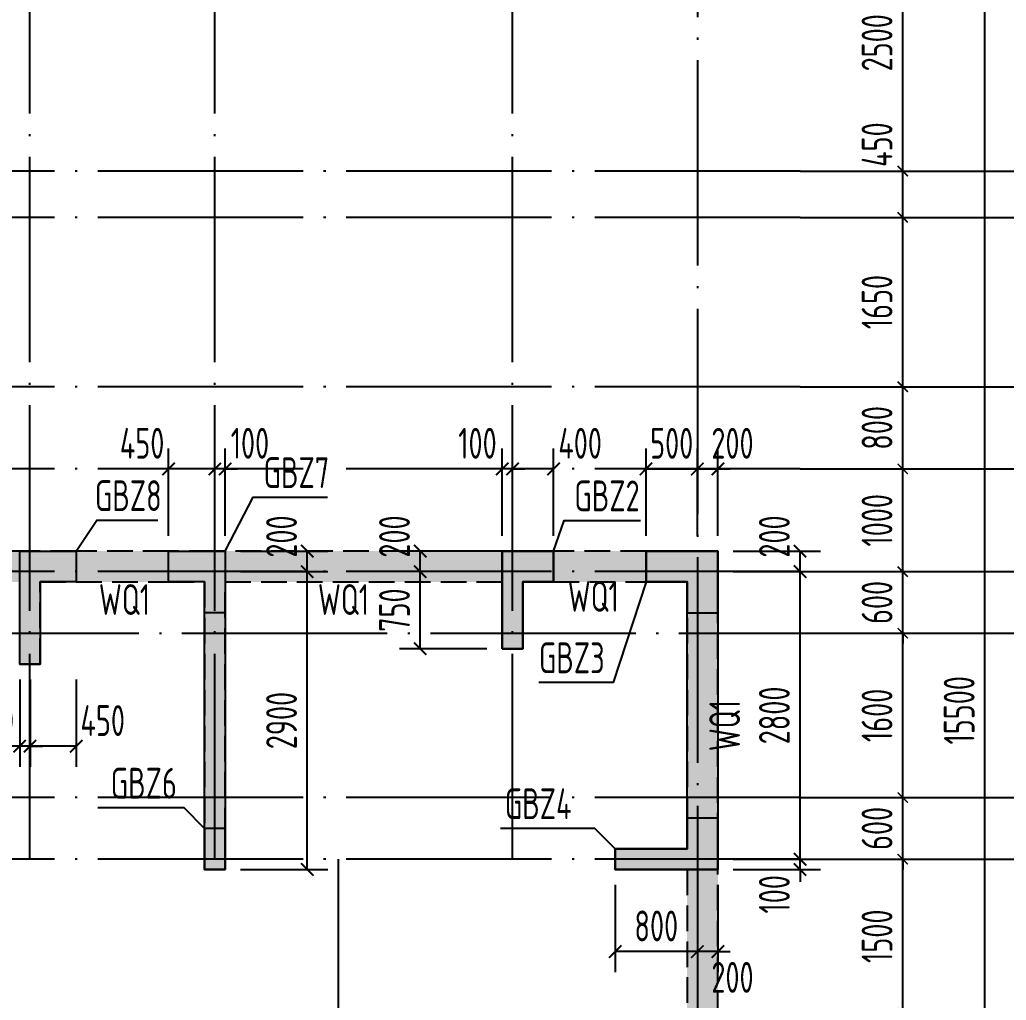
# Model space of a CAD drawing. Extents: x -1058961 to 23600, y -449123 to 2751847.
# Drawn here: x -402360 to -392751, y 27163 to 36710 of the extents above; entities that cross this region are included whole.
import ezdxf
from ezdxf.enums import TextEntityAlignment as Align

# ---------------------------------------------------------------- set-up
doc = ezdxf.new("R2010")
doc.units = 0
doc.header["$LTSCALE"] = 1000
doc.linetypes.add('DASH', pattern=[0.35, 0.25, -0.1])
doc.linetypes.add('DOTE', pattern=[2.42, 2, -0.2, 0.02, -0.2])
doc.layers.get('0').update_dxf_attribs({"linetype": 'CONTINUOUS'})
doc.layers.get('DEFPOINTS').update_dxf_attribs({"linetype": 'CONTINUOUS'})
for name, color, linetype in [('A-AXIS', 1, 'CONTINUOUS'), ('A-DOTE', 10, 'DOTE'), ('COLU_DE_TEXT', 7, 'CONTINUOUS'), ('LABEL', 1, 'CONTINUOUS'), ('S-Q墙填充', 252, 'CONTINUOUS'), ('S-Q墙实线', 6, 'CONTINUOUS'), ('S-Q墙标注', 3, 'CONTINUOUS'), ('S-Q墙虚线', 6, 'DASH'), ('S-X详图填充', 252, 'CONTINUOUS'), ('S-X详图实线', 4, 'CONTINUOUS'), ('S-Y一般标注', 3, 'CONTINUOUS')]:
    doc.layers.add(name, color=color, linetype=linetype)
doc.styles.add('TSSD_DIMENSION', font='Tssdeng.shx', dxfattribs={"width": 0.7, "bigfont": 'tssdchn.shx'})
doc.styles.add('TSSD_REIN', font='tssdeng.shx', dxfattribs={"width": 0.7, "height": 300, "bigfont": 'tssdchn.shx'})
doc.styles.add('结构文字', font='zstxt.shx', dxfattribs={"width": 0.7, "bigfont": 'zshz.shx'})
doc.dimstyles.new('STRUCK', dxfattribs={"dimtxt": 400, "dimasz": 121, "dimexe": 200, "dimexo": 150, "dimgap": 115, "dimtad": 1, "dimdec": 0, "dimdsep": 46, "dimtxsty": '结构文字', "dimblk": 'ARCHTICK', "dimcen": 400, "dimclrd": 3, "dimclre": 3, "dimclrt": 7, "dimadec": 0, "dimazin": 0, "dimtfac": 1, "dimtdec": 0, "dimtix": 1, "dimtmove": 2, "dimatfit": 3, "dimldrblk": '_DIMX', "dimfxl": 0, "dimtolj": 1, "dimtzin": 0, "dimarcsym": 0})
doc.dimstyles.new('TSSD_100_100', dxfattribs={"dimtxt": 300, "dimasz": 100, "dimexe": 100, "dimexo": 250, "dimgap": 100, "dimtad": 1, "dimdec": 0, "dimzin": 0, "dimdsep": 46, "dimtxsty": 'TSSD_DIMENSION', "dimblk": 'ARCHTICK', "dimcen": 0, "dimdle": 100, "dimclrt": 7, "dimadec": 0, "dimazin": 0, "dimtfac": 1, "dimtdec": 0, "dimtix": 1, "dimtmove": 2, "dimatfit": 3, "dimldrblk": 'ARCHTICK', "dimfxl": 0, "dimtolj": 1, "dimtzin": 0, "dimarcsym": 0})

# ---------------------------------------------------------------- blocks, each defined once
blk = doc.blocks.new('_ArchTick')
at = {"color": 0, "linetype": 'ByBlock', "const_width": 0.15}
blk.add_lwpolyline([(-0.5, -0.5), (0.5, 0.5)], dxfattribs=at)
blk = doc.blocks.new('*D3182')
at = {"layer": 'DEFPOINTS', "color": 0}
for p in [(55600, 10900), (56600, 10900), (55600, 9400)]:
    blk.add_point(p, dxfattribs=at)
at = {"layer": 'S-Y一般标注', "color": 0, "lineweight": -2}
for p, q in [((56600, 9300), (56600, 11000)), ((55850, 10900), (56700, 10900)), ((55850, 9400), (56700, 9400))]:
    blk.add_line(p, q, dxfattribs=at)
at = {"layer": 'S-Y一般标注', "color": 0, "lineweight": -2, "xscale": 100, "yscale": 100, "zscale": 100}
for p, rotation in [((56600, 10900), 90), ((56600, 9400), 270)]:
    blk.add_blockref('_ArchTick', p, dxfattribs=dict(at, rotation=rotation))
at = {"layer": 'S-Y一般标注', "color": 7, "insert": (56350, 10150), "char_height": 300, "attachment_point": 5, "rotation": 90, "style": 'TSSD_DIMENSION'}
blk.add_mtext('\\A1;1500', dxfattribs=at)
blk = doc.blocks.new('*D3183')
at = {"layer": 'DEFPOINTS', "color": 0}
for p in [(55600, 11500), (56600, 11500), (55600, 10900)]:
    blk.add_point(p, dxfattribs=at)
at = {"layer": 'S-Y一般标注', "color": 0, "lineweight": -2}
for p, q in [((56600, 11500), (56600, 11600)), ((55850, 11500), (56700, 11500)), ((56600, 10900), (56600, 11500)), ((55850, 10900), (56700, 10900)), ((56600, 10900), (56600, 10800))]:
    blk.add_line(p, q, dxfattribs=at)
at = {"layer": 'S-Y一般标注', "color": 0, "lineweight": -2, "xscale": 100, "yscale": 100, "zscale": 100}
for p, rotation in [((56600, 11500), 270), ((56600, 10900), 90)]:
    blk.add_blockref('_ArchTick', p, dxfattribs=dict(at, rotation=rotation))
at = {"layer": 'S-Y一般标注', "color": 7, "insert": (56350, 11200), "char_height": 300, "attachment_point": 5, "rotation": 90, "style": 'TSSD_DIMENSION'}
blk.add_mtext('\\A1;600', dxfattribs=at)
blk = doc.blocks.new('*D3184')
at = {"layer": 'DEFPOINTS', "color": 0}
for p in [(55600, 13100.3), (56600, 13100.3), (55600, 11500)]:
    blk.add_point(p, dxfattribs=at)
at = {"layer": 'S-Y一般标注', "color": 0, "lineweight": -2}
for p, q in [((56600, 11400), (56600, 13200.3)), ((55850, 13100.3), (56700, 13100.3)), ((55850, 11500), (56700, 11500))]:
    blk.add_line(p, q, dxfattribs=at)
at = {"layer": 'S-Y一般标注', "color": 0, "lineweight": -2, "xscale": 100, "yscale": 100, "zscale": 100}
for p, rotation in [((56600, 13100.3), 90), ((56600, 11500), 270)]:
    blk.add_blockref('_ArchTick', p, dxfattribs=dict(at, rotation=rotation))
at = {"layer": 'S-Y一般标注', "color": 7, "insert": (56350, 12300.2), "char_height": 300, "attachment_point": 5, "rotation": 90, "style": 'TSSD_DIMENSION'}
blk.add_mtext('\\A1;1600', dxfattribs=at)
blk = doc.blocks.new('*D3185')
at = {"layer": 'DEFPOINTS', "color": 0}
for p in [(55600, 13700), (56600, 13700), (55600, 13100.3)]:
    blk.add_point(p, dxfattribs=at)
at = {"layer": 'S-Y一般标注', "color": 0, "lineweight": -2}
for p, q in [((56600, 13700), (56600, 13800)), ((55850, 13700), (56700, 13700)), ((56600, 13100.3), (56600, 13700)), ((55850, 13100.3), (56700, 13100.3)), ((56600, 13100.3), (56600, 13000.3))]:
    blk.add_line(p, q, dxfattribs=at)
at = {"layer": 'S-Y一般标注', "color": 0, "lineweight": -2, "xscale": 100, "yscale": 100, "zscale": 100}
for p, rotation in [((56600, 13700), 270), ((56600, 13100.3), 90)]:
    blk.add_blockref('_ArchTick', p, dxfattribs=dict(at, rotation=rotation))
at = {"layer": 'S-Y一般标注', "color": 7, "insert": (56350, 13400.2), "char_height": 300, "attachment_point": 5, "rotation": 90, "style": 'TSSD_DIMENSION'}
blk.add_mtext('\\A1;600', dxfattribs=at)
blk = doc.blocks.new('*D3186')
at = {"layer": 'DEFPOINTS', "color": 0}
for p in [(55600, 14700), (56600, 14700), (55600, 13700)]:
    blk.add_point(p, dxfattribs=at)
at = {"layer": 'S-Y一般标注', "color": 0, "lineweight": -2}
for p, q in [((56600, 13600), (56600, 14800)), ((55850, 14700), (56700, 14700)), ((55850, 13700), (56700, 13700))]:
    blk.add_line(p, q, dxfattribs=at)
at = {"layer": 'S-Y一般标注', "color": 0, "lineweight": -2, "xscale": 100, "yscale": 100, "zscale": 100}
for p, rotation in [((56600, 14700), 90), ((56600, 13700), 270)]:
    blk.add_blockref('_ArchTick', p, dxfattribs=dict(at, rotation=rotation))
at = {"layer": 'S-Y一般标注', "color": 7, "insert": (56350, 14200), "char_height": 300, "attachment_point": 5, "rotation": 90, "style": 'TSSD_DIMENSION'}
blk.add_mtext('\\A1;1000', dxfattribs=at)
blk = doc.blocks.new('*D3187')
at = {"layer": 'DEFPOINTS', "color": 0}
for p in [(55600, 20100), (57400, 20100), (55600, 4600)]:
    blk.add_point(p, dxfattribs=at)
at = {"layer": 'S-Y一般标注', "color": 0, "lineweight": -2}
for p, q in [((57400, 4500), (57400, 20200)), ((55850, 20100), (57500, 20100)), ((55850, 4600), (57500, 4600))]:
    blk.add_line(p, q, dxfattribs=at)
at = {"layer": 'S-Y一般标注', "color": 0, "lineweight": -2, "xscale": 100, "yscale": 100, "zscale": 100}
for p, rotation in [((57400, 20100), 90), ((57400, 4600), 270)]:
    blk.add_blockref('_ArchTick', p, dxfattribs=dict(at, rotation=rotation))
at = {"layer": 'S-Y一般标注', "color": 7, "insert": (57150, 12350), "char_height": 300, "attachment_point": 5, "rotation": 90, "style": 'TSSD_DIMENSION'}
blk.add_mtext('\\A1;15500', dxfattribs=at)
blk = doc.blocks.new('*D3188')
at = {"layer": 'DEFPOINTS', "color": 0}
for p in [(55600, 15500), (56600, 15500), (55600, 14700)]:
    blk.add_point(p, dxfattribs=at)
at = {"layer": 'S-Y一般标注', "color": 0, "lineweight": -2}
for p, q in [((56600, 14600), (56600, 15600)), ((55850, 15500), (56700, 15500)), ((55850, 14700), (56700, 14700))]:
    blk.add_line(p, q, dxfattribs=at)
at = {"layer": 'S-Y一般标注', "color": 0, "lineweight": -2, "xscale": 100, "yscale": 100, "zscale": 100}
for p, rotation in [((56600, 15500), 90), ((56600, 14700), 270)]:
    blk.add_blockref('_ArchTick', p, dxfattribs=dict(at, rotation=rotation))
at = {"layer": 'S-Y一般标注', "color": 7, "insert": (56350, 15100), "char_height": 300, "attachment_point": 5, "rotation": 90, "style": 'TSSD_DIMENSION'}
blk.add_mtext('\\A1;800', dxfattribs=at)
blk = doc.blocks.new('*D3189')
at = {"layer": 'DEFPOINTS', "color": 0}
for p in [(55600, 17600), (56600, 17600), (55600, 17150)]:
    blk.add_point(p, dxfattribs=at)
at = {"layer": 'S-Y一般标注', "color": 0, "lineweight": -2}
for p, q in [((56600, 17050), (56600, 17700)), ((55850, 17600), (56700, 17600)), ((55850, 17150), (56700, 17150))]:
    blk.add_line(p, q, dxfattribs=at)
at = {"layer": 'S-Y一般标注', "color": 0, "lineweight": -2, "xscale": 100, "yscale": 100, "zscale": 100}
for p, rotation in [((56600, 17600), 90), ((56600, 17150), 270)]:
    blk.add_blockref('_ArchTick', p, dxfattribs=dict(at, rotation=rotation))
at = {"layer": 'S-Y一般标注', "color": 7, "insert": (56350, 17858.1), "char_height": 300, "attachment_point": 5, "rotation": 90, "style": 'TSSD_DIMENSION'}
blk.add_mtext('\\A1;450', dxfattribs=at)
blk = doc.blocks.new('*D3190')
at = {"layer": 'DEFPOINTS', "color": 0}
for p in [(55600, 20100), (56600, 20100), (55600, 17600)]:
    blk.add_point(p, dxfattribs=at)
at = {"layer": 'S-Y一般标注', "color": 0, "lineweight": -2}
for p, q in [((56600, 17500), (56600, 20200)), ((55850, 20100), (56700, 20100)), ((55850, 17600), (56700, 17600))]:
    blk.add_line(p, q, dxfattribs=at)
at = {"layer": 'S-Y一般标注', "color": 0, "lineweight": -2, "xscale": 100, "yscale": 100, "zscale": 100}
for p, rotation in [((56600, 20100), 90), ((56600, 17600), 270)]:
    blk.add_blockref('_ArchTick', p, dxfattribs=dict(at, rotation=rotation))
at = {"layer": 'S-Y一般标注', "color": 7, "insert": (56350, 18850), "char_height": 300, "attachment_point": 5, "rotation": 90, "style": 'TSSD_DIMENSION'}
blk.add_mtext('\\A1;2500', dxfattribs=at)
blk = doc.blocks.new('*D3193')
at = {"layer": 'DEFPOINTS', "color": 0}
for p in [(55600, 17150), (56600, 17150), (55600, 15500)]:
    blk.add_point(p, dxfattribs=at)
at = {"layer": 'S-Y一般标注', "color": 0, "lineweight": -2}
for p, q in [((56600, 15400), (56600, 17250)), ((55850, 17150), (56700, 17150)), ((55850, 15500), (56700, 15500))]:
    blk.add_line(p, q, dxfattribs=at)
at = {"layer": 'S-Y一般标注', "color": 0, "lineweight": -2, "xscale": 100, "yscale": 100, "zscale": 100}
for p, rotation in [((56600, 17150), 90), ((56600, 15500), 270)]:
    blk.add_blockref('_ArchTick', p, dxfattribs=dict(at, rotation=rotation))
at = {"layer": 'S-Y一般标注', "color": 7, "insert": (56350, 16325), "char_height": 300, "attachment_point": 5, "rotation": 90, "style": 'TSSD_DIMENSION'}
blk.add_mtext('\\A1;1650', dxfattribs=at)
blk = doc.blocks.new('*D2997')
at = {"layer": 'DEFPOINTS', "color": 0}
for p in [(-395559.9, 28536.1), (-394759.9, 28536.1), (-395559.9, 28436.1)]:
    blk.add_point(p, dxfattribs=at)
at = {"layer": 'S-Q墙标注', "color": 3, "lineweight": -2}
for p, q in [((-394759.9, 28536.1), (-394759.9, 28657.1)), ((-395409.9, 28536.1), (-394559.9, 28536.1)), ((-394759.9, 28436.1), (-394759.9, 28536.1)), ((-395409.9, 28436.1), (-394559.9, 28436.1)), ((-394759.9, 28436.1), (-394759.9, 28315.1))]:
    blk.add_line(p, q, dxfattribs=at)
at = {"layer": 'S-Q墙标注', "color": 3, "lineweight": -2, "xscale": 121, "yscale": 121, "zscale": 121}
for p, rotation in [((-394759.9, 28536.1), 270), ((-394759.9, 28436.1), 90)]:
    blk.add_blockref('_ArchTick', p, dxfattribs=dict(at, rotation=rotation))
at = {"layer": 'S-Q墙标注', "color": 7, "insert": (-395009.9, 28194.1), "char_height": 300, "attachment_point": 5, "rotation": 90, "style": 'TSSD_REIN'}
blk.add_mtext('\\A1;100', dxfattribs=at)
blk = doc.blocks.new('_DIMX')
blk.add_line((-150, 0), (150, 0))
at = {"const_width": 50}
blk.add_lwpolyline([(-70, -70), (70, 70)], dxfattribs=at)
blk = doc.blocks.new('*D2998')
at = {"layer": 'DEFPOINTS', "color": 0}
for p in [(-395559.9, 31336.1), (-394759.9, 31336.1), (-395559.9, 28536.1)]:
    blk.add_point(p, dxfattribs=at)
at = {"layer": 'S-Q墙标注', "color": 3, "lineweight": -2}
for p, q in [((-395409.9, 31336.1), (-394559.9, 31336.1)), ((-394759.9, 28536.1), (-394759.9, 31336.1)), ((-395409.9, 28536.1), (-394559.9, 28536.1))]:
    blk.add_line(p, q, dxfattribs=at)
at = {"layer": 'S-Q墙标注', "color": 3, "lineweight": -2, "xscale": 121, "yscale": 121, "zscale": 121}
for p, rotation in [((-394759.9, 31336.1), 90), ((-394759.9, 28536.1), 270)]:
    blk.add_blockref('_ArchTick', p, dxfattribs=dict(at, rotation=rotation))
at = {"layer": 'S-Q墙标注', "color": 7, "insert": (-395009.9, 29936.1), "char_height": 300, "attachment_point": 5, "rotation": 90, "style": 'TSSD_REIN'}
blk.add_mtext('\\A1;2800', dxfattribs=at)
blk = doc.blocks.new('*D2999')
at = {"layer": 'DEFPOINTS', "color": 0}
for p in [(-395559.9, 31536.1), (-394759.9, 31536.1), (-395559.9, 31336.1)]:
    blk.add_point(p, dxfattribs=at)
at = {"layer": 'S-Q墙标注', "color": 3, "lineweight": -2}
for p, q in [((-395409.9, 31536.1), (-394559.9, 31536.1)), ((-394759.9, 31336.1), (-394759.9, 31536.1)), ((-395409.9, 31336.1), (-394559.9, 31336.1))]:
    blk.add_line(p, q, dxfattribs=at)
at = {"layer": 'S-Q墙标注', "color": 3, "lineweight": -2, "xscale": 121, "yscale": 121, "zscale": 121}
for p, rotation in [((-394759.9, 31536.1), 90), ((-394759.9, 31336.1), 270)]:
    blk.add_blockref('_ArchTick', p, dxfattribs=dict(at, rotation=rotation))
at = {"layer": 'S-Q墙标注', "color": 7, "insert": (-395009.9, 31678), "char_height": 300, "attachment_point": 5, "rotation": 90, "style": 'TSSD_REIN'}
blk.add_mtext('\\A1;200', dxfattribs=at)
blk = doc.blocks.new('*D3000')
at = {"layer": 'DEFPOINTS', "color": 0}
for p in [(-395759.9, 28436.1), (-395559.9, 28436.1), (-395759.9, 27636.1)]:
    blk.add_point(p, dxfattribs=at)
at = {"layer": 'S-Q墙标注', "color": 3, "lineweight": -2}
for p, q in [((-395759.9, 28286.1), (-395759.9, 27436.1)), ((-395559.9, 28286.1), (-395559.9, 27436.1)), ((-395759.9, 27636.1), (-395880.9, 27636.1)), ((-395559.9, 27636.1), (-395759.9, 27636.1)), ((-395559.9, 27636.1), (-395438.9, 27636.1))]:
    blk.add_line(p, q, dxfattribs=at)
at = {"layer": 'S-Q墙标注', "color": 3, "lineweight": -2, "xscale": 121, "yscale": 121, "zscale": 121}
blk.add_blockref('_ArchTick', (-395759.9, 27636.1), dxfattribs=at)
at = {"layer": 'S-Q墙标注', "color": 3, "lineweight": -2, "xscale": 121, "yscale": 121, "zscale": 121, "rotation": 180}
blk.add_blockref('_ArchTick', (-395559.9, 27636.1), dxfattribs=at)
at = {"layer": 'S-Q墙标注', "color": 7, "insert": (-395418, 27386.1), "char_height": 300, "attachment_point": 5, "style": 'TSSD_REIN'}
blk.add_mtext('\\A1;200', dxfattribs=at)
blk = doc.blocks.new('*D3001')
at = {"layer": 'DEFPOINTS', "color": 0}
for p in [(-396559.9, 28436.1), (-395759.9, 28436.1), (-396559.9, 27636.1)]:
    blk.add_point(p, dxfattribs=at)
at = {"layer": 'S-Q墙标注', "color": 3, "lineweight": -2}
for p, q in [((-396559.9, 28286.1), (-396559.9, 27436.1)), ((-395759.9, 28286.1), (-395759.9, 27436.1)), ((-395759.9, 27636.1), (-396559.9, 27636.1))]:
    blk.add_line(p, q, dxfattribs=at)
at = {"layer": 'S-Q墙标注', "color": 3, "lineweight": -2, "xscale": 121, "yscale": 121, "zscale": 121, "rotation": 180}
blk.add_blockref('_ArchTick', (-396559.9, 27636.1), dxfattribs=at)
at = {"layer": 'S-Q墙标注', "color": 3, "lineweight": -2, "xscale": 121, "yscale": 121, "zscale": 121}
blk.add_blockref('_ArchTick', (-395759.9, 27636.1), dxfattribs=at)
at = {"layer": 'S-Q墙标注', "color": 7, "insert": (-396159.9, 27886.1), "char_height": 300, "attachment_point": 5, "style": 'TSSD_REIN'}
blk.add_mtext('\\A1;800', dxfattribs=at)
blk = doc.blocks.new('*D3004')
at = {"layer": 'DEFPOINTS', "color": 0}
for p in [(-395759.9, 32336.1), (-396259.9, 31536.1), (-395759.9, 31536.1)]:
    blk.add_point(p, dxfattribs=at)
at = {"layer": 'S-Q墙标注', "color": 3, "lineweight": -2}
for p, q in [((-396259.9, 31686.1), (-396259.9, 32536.1)), ((-395759.9, 31686.1), (-395759.9, 32536.1)), ((-396259.9, 32336.1), (-396380.9, 32336.1)), ((-396259.9, 32336.1), (-395759.9, 32336.1)), ((-395759.9, 32336.1), (-395638.9, 32336.1))]:
    blk.add_line(p, q, dxfattribs=at)
at = {"layer": 'S-Q墙标注', "color": 3, "lineweight": -2, "xscale": 121, "yscale": 121, "zscale": 121}
blk.add_blockref('_ArchTick', (-396259.9, 32336.1), dxfattribs=at)
at = {"layer": 'S-Q墙标注', "color": 3, "lineweight": -2, "xscale": 121, "yscale": 121, "zscale": 121, "rotation": 180}
blk.add_blockref('_ArchTick', (-395759.9, 32336.1), dxfattribs=at)
at = {"layer": 'S-Q墙标注', "color": 7, "insert": (-396009.9, 32586.1), "char_height": 300, "attachment_point": 5, "style": 'TSSD_REIN'}
blk.add_mtext('\\A1;500', dxfattribs=at)
blk = doc.blocks.new('*D3005')
at = {"layer": 'DEFPOINTS', "color": 0}
for p in [(-395560, 32336.1), (-395759.9, 31536.1), (-395560, 31536.1)]:
    blk.add_point(p, dxfattribs=at)
at = {"layer": 'S-Q墙标注', "color": 3, "lineweight": -2}
for p, q in [((-395759.9, 31686.1), (-395759.9, 32536.1)), ((-395560, 31686.1), (-395560, 32536.1)), ((-395759.9, 32336.1), (-395880.9, 32336.1)), ((-395759.9, 32336.1), (-395560, 32336.1)), ((-395560, 32336.1), (-395439, 32336.1))]:
    blk.add_line(p, q, dxfattribs=at)
at = {"layer": 'S-Q墙标注', "color": 3, "lineweight": -2, "xscale": 121, "yscale": 121, "zscale": 121}
blk.add_blockref('_ArchTick', (-395759.9, 32336.1), dxfattribs=at)
at = {"layer": 'S-Q墙标注', "color": 3, "lineweight": -2, "xscale": 121, "yscale": 121, "zscale": 121, "rotation": 180}
blk.add_blockref('_ArchTick', (-395560, 32336.1), dxfattribs=at)
at = {"layer": 'S-Q墙标注', "color": 7, "insert": (-395418, 32586.1), "char_height": 300, "attachment_point": 5, "style": 'TSSD_REIN'}
blk.add_mtext('\\A1;200', dxfattribs=at)
blk = doc.blocks.new('*D3014')
at = {"layer": 'DEFPOINTS', "color": 0}
for p in [(-398459.9, 31336.1), (-397659.9, 31336.1), (-397659.9, 30586.1)]:
    blk.add_point(p, dxfattribs=at)
at = {"layer": 'S-Q墙标注', "color": 3, "lineweight": -2}
for p, q in [((-397809.9, 31336.1), (-398659.9, 31336.1)), ((-398459.9, 30586.1), (-398459.9, 31336.1)), ((-397809.9, 30586.1), (-398659.9, 30586.1))]:
    blk.add_line(p, q, dxfattribs=at)
at = {"layer": 'S-Q墙标注', "color": 3, "lineweight": -2, "xscale": 121, "yscale": 121, "zscale": 121}
for p, rotation in [((-398459.9, 31336.1), 90), ((-398459.9, 30586.1), 270)]:
    blk.add_blockref('_ArchTick', p, dxfattribs=dict(at, rotation=rotation))
at = {"layer": 'S-Q墙标注', "color": 7, "insert": (-398709.9, 30961.1), "char_height": 300, "attachment_point": 5, "rotation": 90, "style": 'TSSD_REIN'}
blk.add_mtext('\\A1;750', dxfattribs=at)
blk = doc.blocks.new('*D3015')
at = {"layer": 'DEFPOINTS', "color": 0}
for p in [(-398459.9, 31536.1), (-397659.9, 31536.1), (-397659.9, 31336.1)]:
    blk.add_point(p, dxfattribs=at)
at = {"layer": 'S-Q墙标注', "color": 3, "lineweight": -2}
for p, q in [((-397809.9, 31536.1), (-398659.9, 31536.1)), ((-398459.9, 31336.1), (-398459.9, 31536.1)), ((-397809.9, 31336.1), (-398659.9, 31336.1))]:
    blk.add_line(p, q, dxfattribs=at)
at = {"layer": 'S-Q墙标注', "color": 3, "lineweight": -2, "xscale": 121, "yscale": 121, "zscale": 121}
for p, rotation in [((-398459.9, 31536.1), 90), ((-398459.9, 31336.1), 270)]:
    blk.add_blockref('_ArchTick', p, dxfattribs=dict(at, rotation=rotation))
at = {"layer": 'S-Q墙标注', "color": 7, "insert": (-398709.9, 31678), "char_height": 300, "attachment_point": 5, "rotation": 90, "style": 'TSSD_REIN'}
blk.add_mtext('\\A1;200', dxfattribs=at)
blk = doc.blocks.new('*D3016')
at = {"layer": 'DEFPOINTS', "color": 0}
for p in [(-397559.9, 32336.1), (-397559.9, 31536.1), (-397160, 31536.1)]:
    blk.add_point(p, dxfattribs=at)
at = {"layer": 'S-Q墙标注', "color": 3, "lineweight": -2}
for p, q in [((-397559.9, 31686.1), (-397559.9, 32536.1)), ((-397160, 31686.1), (-397160, 32536.1)), ((-397160, 32336.1), (-397559.9, 32336.1))]:
    blk.add_line(p, q, dxfattribs=at)
at = {"layer": 'S-Q墙标注', "color": 3, "lineweight": -2, "xscale": 121, "yscale": 121, "zscale": 121, "rotation": 180}
blk.add_blockref('_ArchTick', (-397559.9, 32336.1), dxfattribs=at)
at = {"layer": 'S-Q墙标注', "color": 3, "lineweight": -2, "xscale": 121, "yscale": 121, "zscale": 121}
blk.add_blockref('_ArchTick', (-397160, 32336.1), dxfattribs=at)
at = {"layer": 'S-Q墙标注', "color": 7, "insert": (-396901.9, 32586.1), "char_height": 300, "attachment_point": 5, "style": 'TSSD_REIN'}
blk.add_mtext('\\A1;400', dxfattribs=at)
blk = doc.blocks.new('*D3017')
at = {"layer": 'DEFPOINTS', "color": 0}
for p in [(-397659.9, 32336.1), (-397659.9, 31536.1), (-397559.9, 31536.1)]:
    blk.add_point(p, dxfattribs=at)
at = {"layer": 'S-Q墙标注', "color": 3, "lineweight": -2}
for p, q in [((-397659.9, 31686.1), (-397659.9, 32536.1)), ((-397559.9, 31686.1), (-397559.9, 32536.1)), ((-397659.9, 32336.1), (-397780.9, 32336.1)), ((-397559.9, 32336.1), (-397659.9, 32336.1)), ((-397559.9, 32336.1), (-397438.9, 32336.1))]:
    blk.add_line(p, q, dxfattribs=at)
at = {"layer": 'S-Q墙标注', "color": 3, "lineweight": -2, "xscale": 121, "yscale": 121, "zscale": 121}
blk.add_blockref('_ArchTick', (-397659.9, 32336.1), dxfattribs=at)
at = {"layer": 'S-Q墙标注', "color": 3, "lineweight": -2, "xscale": 121, "yscale": 121, "zscale": 121, "rotation": 180}
blk.add_blockref('_ArchTick', (-397559.9, 32336.1), dxfattribs=at)
at = {"layer": 'S-Q墙标注', "color": 7, "insert": (-397901.8, 32586.1), "char_height": 300, "attachment_point": 5, "style": 'TSSD_REIN'}
blk.add_mtext('\\A1;100', dxfattribs=at)
blk = doc.blocks.new('*D3018')
at = {"layer": 'DEFPOINTS', "color": 0}
for p in [(-400359.9, 31336.1), (-399559.9, 31336.1), (-400359.9, 28436.1)]:
    blk.add_point(p, dxfattribs=at)
at = {"layer": 'S-Q墙标注', "color": 3, "lineweight": -2}
for p, q in [((-400209.9, 31336.1), (-399359.9, 31336.1)), ((-399559.9, 28436.1), (-399559.9, 31336.1)), ((-400209.9, 28436.1), (-399359.9, 28436.1))]:
    blk.add_line(p, q, dxfattribs=at)
at = {"layer": 'S-Q墙标注', "color": 3, "lineweight": -2, "xscale": 121, "yscale": 121, "zscale": 121}
for p, rotation in [((-399559.9, 31336.1), 90), ((-399559.9, 28436.1), 270)]:
    blk.add_blockref('_ArchTick', p, dxfattribs=dict(at, rotation=rotation))
at = {"layer": 'S-Q墙标注', "color": 7, "insert": (-399809.9, 29886.1), "char_height": 300, "attachment_point": 5, "rotation": 90, "style": 'TSSD_REIN'}
blk.add_mtext('\\A1;2900', dxfattribs=at)
blk = doc.blocks.new('*D3019')
at = {"layer": 'DEFPOINTS', "color": 0}
for p in [(-400359.9, 31536.1), (-399559.9, 31536.1), (-400359.9, 31336.1)]:
    blk.add_point(p, dxfattribs=at)
at = {"layer": 'S-Q墙标注', "color": 3, "lineweight": -2}
for p, q in [((-400209.9, 31536.1), (-399359.9, 31536.1)), ((-399559.9, 31336.1), (-399559.9, 31536.1)), ((-400209.9, 31336.1), (-399359.9, 31336.1))]:
    blk.add_line(p, q, dxfattribs=at)
at = {"layer": 'S-Q墙标注', "color": 3, "lineweight": -2, "xscale": 121, "yscale": 121, "zscale": 121}
for p, rotation in [((-399559.9, 31536.1), 90), ((-399559.9, 31336.1), 270)]:
    blk.add_blockref('_ArchTick', p, dxfattribs=dict(at, rotation=rotation))
at = {"layer": 'S-Q墙标注', "color": 7, "insert": (-399809.9, 31678), "char_height": 300, "attachment_point": 5, "rotation": 90, "style": 'TSSD_REIN'}
blk.add_mtext('\\A1;200', dxfattribs=at)
blk = doc.blocks.new('*D3020')
at = {"layer": 'DEFPOINTS', "color": 0}
for p in [(-400459.9, 32336.1), (-400459.9, 31536.1), (-400359.9, 31536.1)]:
    blk.add_point(p, dxfattribs=at)
at = {"layer": 'S-Q墙标注', "color": 3, "lineweight": -2}
for p, q in [((-400459.9, 31686.1), (-400459.9, 32536.1)), ((-400359.9, 31686.1), (-400359.9, 32536.1)), ((-400459.9, 32336.1), (-400580.9, 32336.1)), ((-400359.9, 32336.1), (-400459.9, 32336.1)), ((-400359.9, 32336.1), (-400238.9, 32336.1))]:
    blk.add_line(p, q, dxfattribs=at)
at = {"layer": 'S-Q墙标注', "color": 3, "lineweight": -2, "xscale": 121, "yscale": 121, "zscale": 121}
blk.add_blockref('_ArchTick', (-400459.9, 32336.1), dxfattribs=at)
at = {"layer": 'S-Q墙标注', "color": 3, "lineweight": -2, "xscale": 121, "yscale": 121, "zscale": 121, "rotation": 180}
blk.add_blockref('_ArchTick', (-400359.9, 32336.1), dxfattribs=at)
at = {"layer": 'S-Q墙标注', "color": 7, "insert": (-400118, 32586.1), "char_height": 300, "attachment_point": 5, "style": 'TSSD_REIN'}
blk.add_mtext('\\A1;100', dxfattribs=at)
blk = doc.blocks.new('*D3021')
at = {"layer": 'DEFPOINTS', "color": 0}
for p in [(-400909.9, 32336.1), (-400909.9, 31536.1), (-400459.9, 31536.1)]:
    blk.add_point(p, dxfattribs=at)
at = {"layer": 'S-Q墙标注', "color": 3, "lineweight": -2}
for p, q in [((-400909.9, 31686.1), (-400909.9, 32536.1)), ((-400459.9, 31686.1), (-400459.9, 32536.1)), ((-400459.9, 32336.1), (-400909.9, 32336.1))]:
    blk.add_line(p, q, dxfattribs=at)
at = {"layer": 'S-Q墙标注', "color": 3, "lineweight": -2, "xscale": 121, "yscale": 121, "zscale": 121, "rotation": 180}
blk.add_blockref('_ArchTick', (-400909.9, 32336.1), dxfattribs=at)
at = {"layer": 'S-Q墙标注', "color": 3, "lineweight": -2, "xscale": 121, "yscale": 121, "zscale": 121}
blk.add_blockref('_ArchTick', (-400459.9, 32336.1), dxfattribs=at)
at = {"layer": 'S-Q墙标注', "color": 7, "insert": (-401168, 32586.1), "char_height": 300, "attachment_point": 5, "style": 'TSSD_REIN'}
blk.add_mtext('\\A1;450', dxfattribs=at)
blk = doc.blocks.new('*D3024')
at = {"layer": 'DEFPOINTS', "color": 0}
for p in [(-402259.9, 30436.1), (-401810, 30436.1), (-402259.9, 29636.1)]:
    blk.add_point(p, dxfattribs=at)
at = {"layer": 'S-Q墙标注', "color": 3, "lineweight": -2}
for p, q in [((-402259.9, 30286.1), (-402259.9, 29436.1)), ((-401810, 30286.1), (-401810, 29436.1)), ((-401810, 29636.1), (-402259.9, 29636.1))]:
    blk.add_line(p, q, dxfattribs=at)
at = {"layer": 'S-Q墙标注', "color": 3, "lineweight": -2, "xscale": 121, "yscale": 121, "zscale": 121, "rotation": 180}
blk.add_blockref('_ArchTick', (-402259.9, 29636.1), dxfattribs=at)
at = {"layer": 'S-Q墙标注', "color": 3, "lineweight": -2, "xscale": 121, "yscale": 121, "zscale": 121}
blk.add_blockref('_ArchTick', (-401810, 29636.1), dxfattribs=at)
at = {"layer": 'S-Q墙标注', "color": 7, "insert": (-401551.9, 29886.1), "char_height": 300, "attachment_point": 5, "style": 'TSSD_REIN'}
blk.add_mtext('\\A1;450', dxfattribs=at)
blk = doc.blocks.new('*D3025')
at = {"layer": 'DEFPOINTS', "color": 0}
for p in [(-402359.9, 30436.1), (-402259.9, 30436.1), (-402359.9, 29636.1)]:
    blk.add_point(p, dxfattribs=at)
at = {"layer": 'S-Q墙标注', "color": 3, "lineweight": -2}
for p, q in [((-402359.9, 30286.1), (-402359.9, 29436.1)), ((-402259.9, 30286.1), (-402259.9, 29436.1)), ((-402359.9, 29636.1), (-402480.9, 29636.1)), ((-402259.9, 29636.1), (-402359.9, 29636.1)), ((-402259.9, 29636.1), (-402138.9, 29636.1))]:
    blk.add_line(p, q, dxfattribs=at)
at = {"layer": 'S-Q墙标注', "color": 3, "lineweight": -2, "xscale": 121, "yscale": 121, "zscale": 121}
blk.add_blockref('_ArchTick', (-402359.9, 29636.1), dxfattribs=at)
at = {"layer": 'S-Q墙标注', "color": 3, "lineweight": -2, "xscale": 121, "yscale": 121, "zscale": 121, "rotation": 180}
blk.add_blockref('_ArchTick', (-402259.9, 29636.1), dxfattribs=at)
at = {"layer": 'S-Q墙标注', "color": 7, "insert": (-402601.9, 29886.1), "char_height": 300, "attachment_point": 5, "style": 'TSSD_REIN'}
blk.add_mtext('\\A1;100', dxfattribs=at)
blk = doc.blocks.new('20210726.16350016')
at = {"layer": 'A-AXIS'}
for p, q in [((55600, 17600), (58400, 17600)), ((55600, 17150), (58400, 17150)), ((55600, 15500), (58400, 15500)), ((55600, 14700), (58400, 14700)), ((55600, 13700), (58400, 13700)), ((55600, 13100.3), (58400, 13100.3)), ((55600, 11500), (58400, 11500)), ((55600, 10900), (58400, 10900))]:
    blk.add_line(p, q, dxfattribs=at)
at = {"layer": 'A-DOTE'}
for p, q in [((48100, 10900), (48100, 21100)), ((49900, 10900), (49900, 21100)), ((52800, 10900), (52800, 21100)), ((54600, 21100), (54600, 3600)), ((55600, 17600), (3600, 17600)), ((55600, 17150), (3600, 17150)), ((55600, 15500), (3600, 15500)), ((55600, 14700), (3600, 14700)), ((55600, 13700), (3600, 13700)), ((3600, 13100.3), (55600, 13100.3)), ((55600, 11500), (3600, 11500)), ((55600, 10900), (3600, 10900)), ((51100, 10900), (51100, 3600))]:
    blk.add_line(p, q, dxfattribs=at)
at = {"layer": 'S-Y一般标注'}
for base, p1, p2, picture, middle in [((57400, 20100), (55600, 4600), (55600, 20100), '*D3187', (57150, 12350)), ((56600, 20100), (55600, 17600), (55600, 20100), '*D3190', (56350, 18850)), ((56600, 17150), (55600, 15500), (55600, 17150), '*D3193', (56350, 16325)), ((56600, 15500), (55600, 14700), (55600, 15500), '*D3188', (56350, 15100)), ((56600, 14700), (55600, 13700), (55600, 14700), '*D3186', (56350, 14200)), ((56600, 13700), (55600, 13100.3), (55600, 13700), '*D3185', (56350, 13400.2)), ((56600, 13100.3), (55600, 11500), (55600, 13100.3), '*D3184', (56350, 12300.2)), ((56600, 11500), (55600, 10900), (55600, 11500), '*D3183', (56350, 11200)), ((56600, 10900), (55600, 9400), (55600, 10900), '*D3182', (56350, 10150))]:
    dim = blk.add_linear_dim(base=base, p1=p1, p2=p2, angle=90, dimstyle='TSSD_100_100', dxfattribs=at)
    dim.commit()
    dim.dimension.update_dxf_attribs({"geometry": picture, "text_midpoint": middle})
dim = blk.add_linear_dim(base=(56600, 17600), p1=(55600, 17150), p2=(55600, 17600), angle=90, dimstyle='TSSD_100_100', dxfattribs=at)
dim.commit()
dim.dimension.update_dxf_attribs({"geometry": '*D3189', "text_midpoint": (56350, 17858.1), "dimtype": 160})

msp = doc.modelspace()

# ---------------------------------------------------------------- hatches: boundary and pattern name
at = {"layer": 'S-Q墙填充', "ltscale": 0.5}
h = msp.add_hatch(dxfattribs=at)
h.set_pattern_fill('ARMORED', color=252, scale=30, style=0)
h.set_pattern_definition([(50, (-494823.67, -5932.07), (215.17805, -18.82564), [22.5, -247.5]), (355, (-494823.67, -5932.07), (-41.6254, 225.65764), [18, -198]), (100.4514, (-494805.74, -5933.64), (173.5528, 206.83186), [19.12206, -210.34263]), (46.1842, (-494823.67, -5872.07), (320.1723, -49.6557), [33.75, -371.25]), (96.6356, (-494797, -5876.2), (280.3988, 292.2354), [28.6831, -315.5139]), (351.1842, (-494823.67, -5872.07), (280.3986, 292.2356), [27, -297]), (21, (-494793.67, -5887.07), (179.07212, -120.78567), [22.5, -247.5]), (326, (-494793.67, -5887.07), (72.9946, 217.545), [18, -198]), (71.4514, (-494778.75, -5897.14), (252.0668, 96.75915), [19.12206, -210.34263]), (37.5, (-494823.67, -5932.07), (3.647957, 99.868156), [0, -195.6, 0, -201, 0, -198.75]), (7.5, (-494823.67, -5932.07), (78.92086, 118.32351), [0, -114.6, 0, -191.1, 0, -75.75]), (327.5, (-494890.57, -5932.07), (160.14673, -6.76646), [0, -75, 0, -234, 0, -310.5]), (317.5, (-494920.57, -5932.07), (174.95585, 30.0315), [0, -97.5, 0, -155.4, 0, -220.5]), (45, (-494823.67, -5932.07), (-106.06602, 106.06602), [])])
h.paths.add_polyline_path([(-403759.84, 33336.07), (-404409.75, 33336.07), (-406059.82, 33336.07), (-406660.04, 33336.07), (-406660.18, 33586.07), (-409859.77, 33586.07), (-409859.85, 33336.07), (-410459.78, 33336.07), (-412060.01, 33336.07), (-412759.92, 33336.07), (-412759.92, 32336.07), (-412759.92, 31536.07), (-425459.93, 31536.07), (-425909.93, 31536.07), (-426810.02, 31536.07), (-427259.92, 31536.07), (-428759.92, 31536.07), (-428759.92, 32336.07), (-428759.92, 33336.07), (-429409.84, 33336.07), (-431060.32, 33336.07), (-431659.92, 33336.07), (-431659.92, 33586.07), (-434859.92, 33586.07), (-434859.92, 33336.07), (-435460.05, 33336.07), (-437060.01, 33336.07), (-437759.92, 33336.07), (-437759.92, 32336.07), (-437759.92, 31536.07), (-445959.92, 31536.07), (-445959.92, 28536.07), (-445959.91, 25936.07), (-445959.91, 23836.07), (-443159.91, 23836.07), (-436659.87, 23836.07), (-436659.92, 22636.06), (-435609.92, 22636.06), (-433259.91, 22636.06), (-430709.92, 22636.06), (-429859.93, 22636.06), (-429859.98, 23835.95), (-424259.93, 23836.07), (-423359.94, 23836.07), (-420759.94, 23836.07), (-418159.91, 23836.07), (-417259.91, 23836.07), (-411659.91, 23836.07), (-411659.91, 22636.06), (-410609.92, 22636.06), (-408259.94, 22636.06), (-405909.92, 22636.06), (-404859.94, 22636.06), (-404859.94, 23836.07), (-399259.93, 23836.07), (-398359.94, 23836.07), (-395559.93, 23836.07), (-395559.93, 31536.07), (-397160.02, 31536.07), (-397559.93, 31536.07), (-400459.92, 31536.07), (-400909.92, 31536.07), (-401810.02, 31536.07), (-402259.93, 31536.07), (-403759.84, 31536.07), (-403759.84, 32336.07)])
h.paths.add_polyline_path([(-445659.92, 28436.07), (-444959.92, 28436.07), (-444959.92, 28636.07), (-445659.92, 28636.07), (-445659.92, 31236.07), (-445259.93, 31236.07), (-444359.83, 31236.07), (-444059.91, 31236.07), (-444059.9, 30586.07), (-443859.9, 30586.07), (-443859.91, 31236.07), (-441159.91, 31236.07), (-441159.91, 28436.07), (-440959.91, 28436.07), (-440959.91, 31236.07), (-440609.91, 31236.07), (-439709.83, 31236.07), (-439359.91, 31236.07), (-439359.91, 30436.07), (-439159.91, 30436.07), (-439159.91, 31236.07), (-437459.92, 31236.07), (-437459.92, 32336.07), (-437459.92, 33036.07), (-437060.01, 33036.07), (-435460.05, 33036.07), (-434759.92, 33036.07), (-434759.92, 31836.07), (-434559.92, 31836.07), (-434559.92, 33136.07), (-434559.92, 33286.07), (-431959.92, 33286.07), (-431959.92, 33136.07), (-431959.92, 31836.07), (-431759.92, 31836.07), (-431759.92, 33036.07), (-431060.32, 33036.07), (-429409.84, 33036.07), (-429059.92, 33036.07), (-429059.92, 32336.07), (-429059.92, 31236.07), (-427359.92, 31236.07), (-427359.92, 30436.07), (-427159.92, 30436.07), (-427159.92, 31236.07), (-426810.02, 31236.07), (-425909.93, 31236.07), (-425559.93, 31236.07), (-425559.93, 28436.07), (-425359.93, 28436.07), (-425359.93, 31236.07), (-422659.93, 31236.07), (-422659.93, 28436.07), (-422459.93, 28436.07), (-422459.93, 31236.07), (-422160.02, 31236.07), (-421159.93, 31236.07), (-420859.93, 31236.07), (-420859.94, 31236.07), (-420659.94, 31236.07), (-420659.93, 31236.07), (-420359.92, 31236.07), (-419359.83, 31236.07), (-419059.91, 31236.07), (-419059.91, 28435.87), (-418859.91, 28435.87), (-418859.91, 31236.07), (-416159.92, 31236.07), (-416159.92, 28436.07), (-415959.92, 28436.07), (-415959.92, 31236.07), (-415609.92, 31236.07), (-414709.83, 31236.07), (-414359.92, 31236.07), (-414359.92, 30436.07), (-414159.92, 30436.07), (-414159.92, 31236.07), (-412459.92, 31236.07), (-412459.92, 32336.07), (-412459.92, 33036.07), (-412060.01, 33036.07), (-410459.78, 33036.07), (-409759.92, 33036.07), (-409759.92, 31836.07), (-409559.92, 31836.07), (-409559.92, 33286.07), (-406959.92, 33286.07), (-406959.92, 31836.07), (-406759.92, 31836.07), (-406759.92, 33036.07), (-406059.82, 33036.07), (-404409.75, 33036.07), (-404059.84, 33036.07), (-404059.84, 32336.07), (-404059.84, 31236.07), (-402359.93, 31236.07), (-402359.93, 30436.07), (-402159.93, 30436.07), (-402159.93, 31236.07), (-401810.02, 31236.07), (-400909.92, 31236.07), (-400559.92, 31236.07), (-400559.92, 28436.07), (-400359.92, 28436.07), (-400359.92, 31236.07), (-397659.93, 31236.07), (-397659.93, 30586.09), (-397459.93, 30586.09), (-397459.93, 31236.07), (-397160.02, 31236.07), (-396259.92, 31236.07), (-395859.92, 31236.07), (-395859.92, 28636.07), (-396559.93, 28636.07), (-396559.93, 28436.07), (-395859.92, 28436.07), (-395859.93, 25936.07), (-395859.93, 24136.07), (-398359.94, 24136.07), (-399159.93, 24136.07), (-399159.93, 25586.07), (-399359.93, 25586.07), (-399359.93, 24136.07), (-404859.94, 24136.07), (-404859.94, 24386.06), (-405159.94, 24386.06), (-405159.94, 24036.07), (-405159.94, 22936.06), (-405909.92, 22936.06), (-408259.94, 22936.06), (-410609.92, 22936.06), (-411359.91, 22936.06), (-411359.91, 24036.07), (-411359.91, 24386.06), (-411659.91, 24386.06), (-411659.91, 24136.07), (-417159.91, 24136.07), (-417159.91, 25586.07), (-417359.91, 25586.07), (-417359.91, 24136.07), (-418159.91, 24136.07), (-420759.94, 24136.07), (-423359.94, 24136.07), (-424159.93, 24136.07), (-424159.93, 25586.07), (-424359.93, 25586.07), (-424359.93, 24136.07), (-429859.93, 24135.95), (-429859.9, 24386.05), (-430159.94, 24386.08), (-430159.99, 24035.95), (-430159.94, 22936.06), (-430709.92, 22936.07), (-433259.91, 22936.06), (-435609.92, 22936.06), (-436359.91, 22936.06), (-436359.86, 24035.95), (-436359.91, 24386.08), (-436659.92, 24386.05), (-436659.88, 24135.95), (-442159.91, 24136.07), (-442159.91, 25586.07), (-442359.91, 25586.07), (-442359.91, 24136.07), (-443159.91, 24136.07), (-445659.91, 24136.07), (-445659.91, 25936.07)], flags=16)
at = {"layer": 'S-X详图填充'}
h = msp.add_hatch(color=256, dxfattribs=at)
h.dxf.hatch_style = 1
h.paths.add_polyline_path([(-401809.91, 31536.07), (-401809.97, 31236.07), (-402159.97, 31236.07), (-402159.91, 30436.09), (-402359.91, 30436.09), (-402359.91, 31536.07)])
h = msp.add_hatch(color=256, dxfattribs=at)
h.dxf.hatch_style = 1
h.paths.add_polyline_path([(-400359.91, 30936.09), (-400559.91, 30936.09), (-400559.92, 31236.07), (-400909.93, 31236.07), (-400909.93, 31536.07), (-400359.92, 31536.07)])
h = msp.add_hatch(color=256, dxfattribs=at)
h.dxf.hatch_style = 1
h.paths.add_polyline_path([(-397659.93, 30586.09), (-397459.93, 30586.09), (-397459.92, 31236.07), (-397159.92, 31236.07), (-397160.01, 31536.07), (-397660.02, 31536.07)])
h = msp.add_hatch(color=256, dxfattribs=at)
h.dxf.hatch_style = 1
h.paths.add_polyline_path([(-395860.01, 30936.09), (-395560.02, 30936.09), (-395560.02, 31536.07), (-396259.92, 31536.07), (-396259.92, 31236.07), (-395860.01, 31236.07)])
h = msp.add_hatch(color=256, dxfattribs=at)
h.dxf.hatch_style = 1
h.paths.add_polyline_path([(-395559.93, 28936.09), (-395859.92, 28936.09), (-395859.92, 28636.09), (-396559.93, 28636.09), (-396559.93, 28436.09), (-395559.93, 28436.09)])
h = msp.add_hatch(color=256, dxfattribs=at)
h.dxf.hatch_style = 1
h.paths.add_polyline_path([(-400359.93, 28836.09), (-400559.93, 28836.09), (-400559.93, 28436.09), (-400359.93, 28436.09)])

# ---------------------------------------------------------------- linework, layer by layer
at = {"layer": 'LABEL'}
for points in [[(-400359.9, 31536.07), (-400085.04, 32060.52), (-399363.06, 32060.52)], [(-401809.9, 31536.07), (-401609.9, 31836.09), (-401013.89, 31836.09)], [(-397159.92, 31536.07), (-397058.19, 31833.78), (-396314.44, 31833.78)], [(-396259.93, 31236.33), (-396581.59, 30257.03), (-397304.42, 30257.03)], [(-400559.93, 28836.09), (-400759.93, 29036.09), (-401599.93, 29036.09)], [(-396559.93, 28636.09), (-396759.93, 28836.09), (-397676.39, 28836.09)]]:
    msp.add_lwpolyline(points, dxfattribs=at)
at = {"layer": 'S-Q墙实线', "ltscale": 0.5}
for points in [[(-401809.92, 31236.07), (-402159.92, 31236.07), (-402159.92, 30436.07), (-402359.92, 30436.07), (-402359.92, 31536.07), (-401809.92, 31536.07), (-401809.92, 31236.07)], [(-400909.92, 31536.07), (-400359.92, 31536.07), (-400359.92, 28436.07), (-400559.92, 28436.07), (-400559.92, 31236.07), (-400909.92, 31236.07), (-400909.92, 31536.07)], [(-397659.92, 30586.07), (-397659.92, 31536.07), (-397159.92, 31536.07), (-397159.92, 31236.07), (-397459.92, 31236.07), (-397459.92, 30586.07), (-397659.92, 30586.07)], [(-396259.92, 31536.07), (-395559.93, 31536.07), (-395559.93, 28436.07), (-396559.92, 28436.07), (-396559.92, 28636.07), (-395859.92, 28636.07), (-395859.92, 31236.07), (-396259.92, 31236.07), (-396259.92, 31536.07)]]:
    msp.add_lwpolyline(points, dxfattribs=at)
at = {"layer": 'S-Q墙虚线', "color": 6}
for points in [[(-404859.94, 23836.07), (-399259.93, 23836.07), (-398359.94, 23836.07), (-395559.93, 23836.07), (-395559.93, 31536.07), (-397160.02, 31536.07), (-397559.93, 31536.07), (-400459.92, 31536.07), (-400909.92, 31536.07), (-401810.02, 31536.07), (-402259.93, 31536.07), (-403759.84, 31536.07)], [(-402359.93, 30436.07), (-402159.93, 30436.07), (-402159.93, 31236.07), (-401810.02, 31236.07), (-400909.92, 31236.07), (-400559.92, 31236.07), (-400559.92, 28436.07), (-400359.92, 28436.07), (-400359.92, 31236.07), (-397659.93, 31236.07), (-397659.93, 30586.09), (-397459.93, 30586.09), (-397459.93, 31236.07), (-397160.02, 31236.07), (-396259.92, 31236.07), (-395859.92, 31236.07), (-395859.92, 28636.07), (-396559.93, 28636.07), (-396559.93, 28436.07), (-395859.92, 28436.07), (-395859.93, 25936.07)]]:
    msp.add_lwpolyline(points, dxfattribs=at)
at = {"layer": 'S-X详图实线'}
for points in [[(-401809.92, 31536.07), (-401809.92, 31236.07), (-402159.92, 31236.07), (-402159.91, 30436.09), (-402359.91, 30436.09), (-402359.92, 31536.07), (-401809.92, 31536.07)], [(-400359.91, 30936.09), (-400559.91, 30936.09), (-400559.92, 31236.07), (-400909.93, 31236.07), (-400909.93, 31536.07), (-400359.92, 31536.07), (-400359.91, 30936.09)], [(-397659.93, 30586.09), (-397459.93, 30586.09), (-397460.02, 31236.07), (-397160.01, 31236.07), (-397160.01, 31536.07), (-397660.02, 31536.07), (-397659.93, 30586.09)], [(-395859.93, 30936.09), (-395559.93, 30936.09), (-395560.02, 31536.07), (-396260.02, 31536.07), (-396260.02, 31236.07), (-395860.01, 31236.07), (-395859.93, 30936.09)], [(-395559.93, 28936.09), (-395859.92, 28936.09), (-395859.92, 28636.09), (-396559.93, 28636.09), (-396559.93, 28436.09), (-395559.93, 28436.09), (-395559.93, 28936.09)], [(-400359.93, 28836.09), (-400559.93, 28836.09), (-400559.93, 28436.09), (-400359.93, 28436.09), (-400359.93, 28836.09)]]:
    msp.add_lwpolyline(points, close=True, dxfattribs=at)

# ---------------------------------------------------------------- block references
at = {"layer": 'A-DOTE'}
msp.add_blockref('20210726.16350016', (-450359.92, 17636.02), dxfattribs=at)

# ---------------------------------------------------------------- texts
at = {"layer": 'COLU_DE_TEXT', "style": 'TSSD_REIN', "width": 0.7}
for s, p in [('GBZ7', (-399985.04, 32060.52)), ('GBZ8', (-401628.1, 31836.09)), ('GBZ2', (-396958.19, 31833.78)), ('GBZ3', (-397303.51, 30257.03)), ('GBZ6', (-401473.78, 29036.09)), ('GBZ4', (-397635.32, 28836.09))]:
    msp.add_text(s, height=300, dxfattribs=at).set_placement(p, align=Align.BOTTOM_LEFT)
at = {"layer": 'S-Q墙标注', "style": 'TSSD_REIN', "width": 0.7}
for p in [(-396773.56, 30855.3), (-401339.95, 30824.68), (-399206.48, 30824.68)]:
    msp.add_text('WQ1', height=300, dxfattribs=at).set_placement(p, align=Align.BOTTOM_CENTER)
msp.add_text('WQ1', height=300, rotation=89.999998, dxfattribs=at).set_placement((-395254.29, 29837), align=Align.BOTTOM_CENTER)

# ---------------------------------------------------------------- dimensions: what is measured, and where the dimension line sits
at = {"layer": 'S-Q墙标注'}
for base, p1, p2, angle, picture, middle in [((-400909.9, 32336.07), (-400459.89, 31536.07), (-400909.9, 31536.07), 180, '*D3021', (-401167.98, 32586.07)), ((-400459.89, 32336.07), (-400359.9, 31536.07), (-400459.89, 31536.07), 180, '*D3020', (-400117.98, 32586.07)), ((-397659.9, 32336.07), (-397559.89, 31536.07), (-397659.9, 31536.07), 180, '*D3017', (-397901.83, 32586.07)), ((-397559.89, 32336.07), (-397159.99, 31536.07), (-397559.89, 31536.07), 180, '*D3016', (-396901.91, 32586.07)), ((-399559.93, 31536.07), (-400359.93, 31336.07), (-400359.93, 31536.07), 90, '*D3019', (-399809.93, 31677.99)), ((-398459.93, 31536.07), (-397659.93, 31336.07), (-397659.93, 31536.07), 90, '*D3015', (-398709.93, 31677.99)), ((-394759.93, 31536.07), (-395559.93, 31336.07), (-395559.93, 31536.07), 90, '*D2999', (-395009.93, 31677.99)), ((-402359.93, 29636.07), (-402259.92, 30436.07), (-402359.93, 30436.07), 180, '*D3025', (-402601.86, 29886.07)), ((-402259.92, 29636.07), (-401810.01, 30436.07), (-402259.92, 30436.07), 180, '*D3024', (-401551.94, 29886.07)), ((-394759.93, 28536.07), (-395559.93, 28436.07), (-395559.93, 28536.07), 90, '*D2997', (-395009.93, 28194.15)), ((-395759.92, 27636.07), (-395559.93, 28436.07), (-395759.92, 28436.07), 180, '*D3000', (-395418, 27386.07))]:
    dim = msp.add_linear_dim(base=base, p1=p1, p2=p2, angle=angle, dimstyle='STRUCK', override={"dimtxt": 300, "dimgap": 100, "dimtxsty": 'TSSD_REIN'}, dxfattribs=at)
    dim.commit()
    dim.dimension.update_dxf_attribs({"geometry": picture, "text_midpoint": middle, "dimtype": 160})
dim = msp.add_linear_dim(base=(-395759.89, 32336.07), p1=(-396259.89, 31536.07), p2=(-395759.89, 31536.07), dimstyle='STRUCK', override={"dimtxt": 300, "dimgap": 100, "dimtxsty": 'TSSD_REIN'}, dxfattribs=at)
dim.commit()
dim.dimension.update_dxf_attribs({"geometry": '*D3004', "text_midpoint": (-396009.89, 32586.07)})
dim = msp.add_linear_dim(base=(-395560.02, 32336.07), p1=(-395759.89, 31536.07), p2=(-395560.02, 31536.09), dimstyle='STRUCK', override={"dimtxt": 300, "dimgap": 100, "dimtxsty": 'TSSD_REIN'}, dxfattribs=at)
dim.commit()
dim.dimension.update_dxf_attribs({"geometry": '*D3005', "text_midpoint": (-395417.96, 32586.07), "dimtype": 160})
for base, p1, p2, angle, picture, middle in [((-399559.93, 31336.07), (-400359.93, 28436.07), (-400359.93, 31336.07), 90, '*D3018', (-399809.93, 29886.07)), ((-398459.93, 31336.07), (-397659.93, 30586.09), (-397659.93, 31336.07), 90, '*D3014', (-398709.93, 30961.08)), ((-394759.93, 31336.07), (-395559.93, 28536.07), (-395559.93, 31336.07), 90, '*D2998', (-395009.93, 29936.07)), ((-396559.93, 27636.07), (-395759.92, 28436.07), (-396559.93, 28436.07), 180, '*D3001', (-396159.92, 27886.07))]:
    dim = msp.add_linear_dim(base=base, p1=p1, p2=p2, angle=angle, dimstyle='STRUCK', override={"dimtxt": 300, "dimgap": 100, "dimtxsty": 'TSSD_REIN'}, dxfattribs=at)
    dim.commit()
    dim.dimension.update_dxf_attribs({"geometry": picture, "text_midpoint": middle})

doc.saveas('drawing.dxf')
